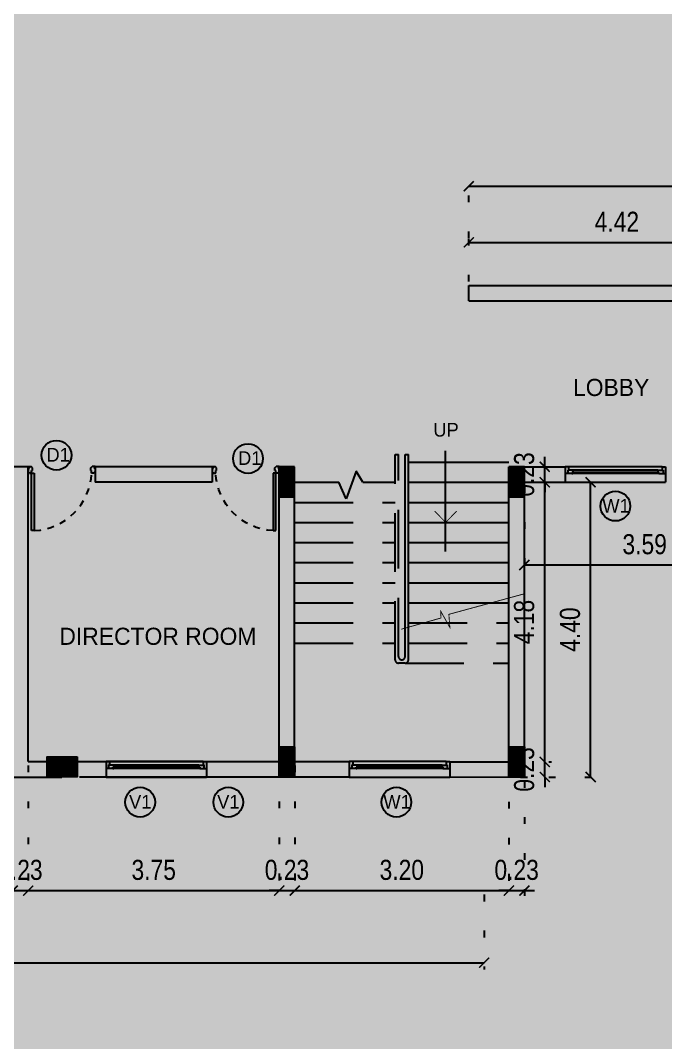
# Model space of a CAD drawing. Header units: metres. Extents: x 1422408 to 2267498, y 3894 to 80428.
# Drawn here: x 2267058.54 to 2267068.18, y 4144.9 to 4160.16 of the extents above; entities that cross this region are included whole.
import ezdxf

# ---------------------------------------------------------------- set-up
doc = ezdxf.new("R2010")
doc.units = ezdxf.units.M
doc.header["$LTSCALE"] = 3.5
doc.header["$MEASUREMENT"] = 0
doc.linetypes.add('DOT2', pattern=[0.125, 0, -0.125])
doc.linetypes.add('HIDDEN', pattern=[0.375, 0.25, -0.125])
doc.layers.get('0').update_dxf_attribs({"linetype": 'CONTINUOUS'})
doc.layers.get('DEFPOINTS').update_dxf_attribs({"linetype": 'CONTINUOUS'})
for name, color, linetype in [('COLUMN', 2, 'CONTINUOUS'), ('DOOR', 8, 'CONTINUOUS'), ('ED', 30, 'CONTINUOUS'), ('FURN', 35, 'CONTINUOUS'), ('STEPS', 233, 'CONTINUOUS'), ('TEXT', 4, 'CONTINUOUS'), ('WALL', 125, 'CONTINUOUS'), ('window', 252, 'CONTINUOUS')]:
    doc.layers.add(name, color=color, linetype=linetype)
doc.layers.add('P', color=250, linetype='CONTINUOUS', lineweight=100)
doc.styles.add('ID', font='GOTHIC.TTF', dxfattribs={"width": 0.85})
doc.styles.add('USA TEXT', font='GOTHIC.TTF')
doc.dimstyles.new('1-100-ED', dxfattribs={"dimtxt": 350, "dimasz": 100, "dimexe": 0.18, "dimexo": 0.0625, "dimgap": 25, "dimtad": 1, "dimdec": 0, "dimzin": 0, "dimdsep": 46, "dimtxsty": 'USA TEXT', "dimblk": 'ARCHTICK', "dimcen": 0.1, "dimclrd": 252, "dimclre": 9, "dimclrt": 3, "dimadec": 0, "dimazin": 0, "dimtfac": 1, "dimtdec": 0, "dimtofl": 0, "dimtmove": 2, "dimatfit": 3, "dimldrblk": 'ARCHTICK', "dimfxl": 0.18, "dimtolj": 1, "dimtzin": 0, "dimarcsym": 0})
doc.dimstyles.new('1-100-ID', dxfattribs={"dimtxt": 0.3, "dimasz": 0.15, "dimexe": 0.1, "dimexo": 0.06, "dimgap": 0.15, "dimtad": 1, "dimzin": 3, "dimdsep": 46, "dimtxsty": 'ID', "dimblk": 'ARCHTICK', "dimcen": 0, "dimclrd": 252, "dimclre": 252, "dimclrt": 3, "dimadec": 0, "dimazin": 0, "dimtfac": 1, "dimtix": 1, "dimtmove": 2, "dimatfit": 3, "dimldrblk": 'OPEN90', "dimfxl": 0, "dimtolj": 1, "dimtzin": 0, "dimarcsym": 0})

# ---------------------------------------------------------------- blocks, each defined once
blk = doc.blocks.new('1')
at = {"layer": 'COLUMN'}
h = blk.add_hatch(dxfattribs=at)
h.set_pattern_fill('ANSI31', color=8, scale=50, style=0)
h.paths.add_polyline_path([(1593152, -270597), (1592852, -270597), (1592852, -270147), (1593152, -270147)])
at = {"layer": 'COLUMN', "color": 4}
for p, q in [((1592967, -270147), (1592967, -270597)), ((1592852, -270482), (1593152, -270482))]:
    blk.add_line(p, q, dxfattribs=at)
at = {"layer": 'COLUMN'}
for points in [[(1593152, -270597), (1592852, -270597), (1592852, -270147), (1593152, -270147)], [(1592938, -270454), (1592995, -270454), (1592995, -270510), (1592938, -270510)]]:
    blk.add_lwpolyline(points, close=True, dxfattribs=at)
blk = doc.blocks.new('1000door.')
at = {"layer": 'DOOR'}
for p, q in [((0, 19), (0, 26)), ((0, 26), (45, 26)), ((0, 19), (19, 0)), ((0, 0), (19, 0)), ((0, 0), (0, -77)), ((64, 6), (45, 26)), ((64, -35), (64, 6)), ((936, 6), (955, 26)), ((936, -35), (936, 6)), ((1000, 26), (955, 26)), ((1000, 19), (981, 0)), ((1000, 0), (981, 0)), ((1000, 26), (1000, 19)), ((1000, 0), (1000, -77)), ((0, -77), (19, -58)), ((19, -77), (19, -58)), ((19, -77), (51, -77)), ((51, -77), (51, -35)), ((51, -35), (64, -35)), ((51, -77), (93, -77)), ((51, -933), (51, -77)), ((93, -77), (93, -933)), ((949, -35), (936, -35)), ((949, -77), (949, -35)), ((981, -77), (949, -77)), ((981, -77), (981, -58)), ((1000, -77), (981, -58)), ((1000, -77), (1000, -77)), ((93, -933), (51, -933))]:
    blk.add_line(p, q, dxfattribs=at)
at = {"layer": 'DOOR', "color": 250, "linetype": 'HIDDEN', "ltscale": 0.5}
blk.add_arc((49, -33), 901, 272.8044, 357.2379, dxfattribs=at)
blk = doc.blocks.new('WINDWO')
at = {"layer": 'WALL'}
for p, q in [((0, 230), (0, 0)), ((1500, 230), (1500, 0))]:
    blk.add_line(p, q, dxfattribs=at)
at = {"layer": 'window', "color": 252}
for p, q in [((51, 230), (0, 230)), ((38, 180), (38, 128)), ((51, 180), (38, 180)), ((38, 179), (38, 128)), ((115, 179), (38, 179)), ((1449, 230), (51, 230)), ((51, 230), (51, 180)), ((115, 179), (115, 147)), ((1385, 179), (1462, 179)), ((1385, 179), (1385, 147)), ((1449, 230), (1449, 180)), ((1449, 230), (1500, 230)), ((1449, 180), (1462, 180)), ((1462, 180), (1462, 128)), ((1462, 179), (1462, 128)), ((38, 128), (0, 128)), ((0, 0), (1500, 0)), ((102, 128), (38, 128)), ((102, 147), (102, 128)), ((102, 147), (115, 147)), ((102, 141), (102, 147)), ((102, 141), (102, 128)), ((115, 141), (102, 141)), ((102, 128), (115, 128)), ((115, 141), (115, 128)), ((1398, 147), (1385, 147)), ((1385, 141), (1398, 141)), ((1385, 141), (1385, 128)), ((1398, 128), (1385, 128)), ((1398, 147), (1398, 128)), ((1398, 141), (1398, 128)), ((1398, 128), (1462, 128)), ((1462, 128), (1500, 128))]:
    blk.add_line(p, q, dxfattribs=at)
at = {"layer": 'window', "color": 250}
for p, q in [((1385, 179), (115, 179)), ((1385, 128), (115, 128))]:
    blk.add_line(p, q, dxfattribs=at)
at = {"layer": 'window', "color": 4}
for p, q in [((1398, 147), (102, 147)), ((1398, 141), (102, 141)), ((1398, 141), (1398, 147))]:
    blk.add_line(p, q, dxfattribs=at)
blk = doc.blocks.new('_ArchTick')
at = {"color": 0, "linetype": 'ByBlock', "const_width": 0.15}
blk.add_lwpolyline([(-0.5, -0.5), (0.5, 0.5)], dxfattribs=at)
blk = doc.blocks.new('*D445')
at = {"layer": 'DEFPOINTS', "color": 0, "transparency": 16777216}
for p in [(2267058.426, 4149.098), (2267058.657, 4149.098), (2267058.657, 4147.172)]:
    blk.add_point(p, dxfattribs=at)
at = {"layer": 'ED', "color": 252, "linetype": 'DOT2', "lineweight": -2, "transparency": 16777216}
for p, q in [((2267058.426, 4149.038), (2267058.426, 4147.072)), ((2267058.657, 4149.038), (2267058.657, 4147.072))]:
    blk.add_line(p, q, dxfattribs=at)
at = {"layer": 'ED', "color": 252, "lineweight": -2, "transparency": 16777216}
for p, q in [((2267058.426, 4147.172), (2267058.276, 4147.172)), ((2267058.426, 4147.172), (2267058.657, 4147.172)), ((2267058.657, 4147.172), (2267058.807, 4147.172))]:
    blk.add_line(p, q, dxfattribs=at)
at = {"layer": 'ED', "color": 252, "lineweight": -2, "transparency": 16777216, "xscale": 0.15, "yscale": 0.15, "zscale": 0.15}
blk.add_blockref('_ArchTick', (2267058.426, 4147.172), dxfattribs=at)
at = {"layer": 'ED', "color": 252, "lineweight": -2, "transparency": 16777216, "xscale": 0.15, "yscale": 0.15, "zscale": 0.15, "rotation": 180}
blk.add_blockref('_ArchTick', (2267058.657, 4147.172), dxfattribs=at)
at = {"layer": 'ED', "color": 3, "transparency": 16777216, "insert": (2267058.541, 4147.48), "char_height": 0.3, "attachment_point": 5, "style": 'ID'}
blk.add_mtext('\\A1;0.23', dxfattribs=at)
blk = doc.blocks.new('_Open90')
at = {"color": 0, "linetype": 'ByBlock', "lineweight": -2}
for p, q in [((0, 0), (-1, 0)), ((-0.5, 0.5), (0, 0)), ((0, 0), (-0.5, -0.5))]:
    blk.add_line(p, q, dxfattribs=at)
blk = doc.blocks.new('*D446')
at = {"layer": 'DEFPOINTS', "color": 0, "transparency": 16777216}
for p in [(2267058.657, 4149.098), (2267062.407, 4149.098), (2267062.407, 4147.172)]:
    blk.add_point(p, dxfattribs=at)
at = {"layer": 'ED', "color": 252, "linetype": 'DOT2', "lineweight": -2, "transparency": 16777216}
for p, q in [((2267058.657, 4149.038), (2267058.657, 4147.072)), ((2267062.407, 4149.038), (2267062.407, 4147.072))]:
    blk.add_line(p, q, dxfattribs=at)
at = {"layer": 'ED', "color": 252, "lineweight": -2, "transparency": 16777216}
blk.add_line((2267058.657, 4147.172), (2267062.407, 4147.172), dxfattribs=at)
at = {"layer": 'ED', "color": 252, "lineweight": -2, "transparency": 16777216, "xscale": 0.15, "yscale": 0.15, "zscale": 0.15, "rotation": 180}
blk.add_blockref('_ArchTick', (2267058.657, 4147.172), dxfattribs=at)
at = {"layer": 'ED', "color": 252, "lineweight": -2, "transparency": 16777216, "xscale": 0.15, "yscale": 0.15, "zscale": 0.15}
blk.add_blockref('_ArchTick', (2267062.407, 4147.172), dxfattribs=at)
at = {"layer": 'ED', "color": 3, "transparency": 16777216, "insert": (2267060.532, 4147.48), "char_height": 0.3, "attachment_point": 5, "style": 'ID'}
blk.add_mtext('\\A1;3.75', dxfattribs=at)
blk = doc.blocks.new('*D447')
at = {"layer": 'DEFPOINTS', "color": 0, "transparency": 16777216}
for p in [(2267062.407, 4149.098), (2267062.637, 4149.098), (2267062.637, 4147.172)]:
    blk.add_point(p, dxfattribs=at)
at = {"layer": 'ED', "color": 252, "linetype": 'DOT2', "lineweight": -2, "transparency": 16777216}
for p, q in [((2267062.407, 4149.038), (2267062.407, 4147.072)), ((2267062.637, 4149.038), (2267062.637, 4147.072))]:
    blk.add_line(p, q, dxfattribs=at)
at = {"layer": 'ED', "color": 252, "lineweight": -2, "transparency": 16777216}
for p, q in [((2267062.407, 4147.172), (2267062.257, 4147.172)), ((2267062.407, 4147.172), (2267062.637, 4147.172)), ((2267062.637, 4147.172), (2267062.787, 4147.172))]:
    blk.add_line(p, q, dxfattribs=at)
at = {"layer": 'ED', "color": 252, "lineweight": -2, "transparency": 16777216, "xscale": 0.15, "yscale": 0.15, "zscale": 0.15}
blk.add_blockref('_ArchTick', (2267062.407, 4147.172), dxfattribs=at)
at = {"layer": 'ED', "color": 252, "lineweight": -2, "transparency": 16777216, "xscale": 0.15, "yscale": 0.15, "zscale": 0.15, "rotation": 180}
blk.add_blockref('_ArchTick', (2267062.637, 4147.172), dxfattribs=at)
at = {"layer": 'ED', "color": 3, "transparency": 16777216, "insert": (2267062.522, 4147.48), "char_height": 0.3, "attachment_point": 5, "style": 'ID'}
blk.add_mtext('\\A1;0.23', dxfattribs=at)
blk = doc.blocks.new('*D448')
at = {"layer": 'DEFPOINTS', "color": 0, "transparency": 16777216}
for p in [(2267062.637, 4149.098), (2267065.837, 4149.093), (2267065.837, 4147.172)]:
    blk.add_point(p, dxfattribs=at)
at = {"layer": 'ED', "color": 252, "linetype": 'DOT2', "lineweight": -2, "transparency": 16777216}
for p, q in [((2267062.637, 4149.038), (2267062.637, 4147.072)), ((2267065.837, 4149.033), (2267065.837, 4147.072))]:
    blk.add_line(p, q, dxfattribs=at)
at = {"layer": 'ED', "color": 252, "lineweight": -2, "transparency": 16777216}
blk.add_line((2267062.637, 4147.172), (2267065.837, 4147.172), dxfattribs=at)
at = {"layer": 'ED', "color": 252, "lineweight": -2, "transparency": 16777216, "xscale": 0.15, "yscale": 0.15, "zscale": 0.15, "rotation": 180}
blk.add_blockref('_ArchTick', (2267062.637, 4147.172), dxfattribs=at)
at = {"layer": 'ED', "color": 252, "lineweight": -2, "transparency": 16777216, "xscale": 0.15, "yscale": 0.15, "zscale": 0.15}
blk.add_blockref('_ArchTick', (2267065.837, 4147.172), dxfattribs=at)
at = {"layer": 'ED', "color": 3, "transparency": 16777216, "insert": (2267064.237, 4147.48), "char_height": 0.3, "attachment_point": 5, "style": 'ID'}
blk.add_mtext('\\A1;3.20', dxfattribs=at)
blk = doc.blocks.new('*D449')
at = {"layer": 'DEFPOINTS', "color": 0, "transparency": 16777216}
for p in [(2267065.837, 4149.093), (2267066.067, 4148.868), (2267066.067, 4147.172)]:
    blk.add_point(p, dxfattribs=at)
at = {"layer": 'ED', "color": 252, "linetype": 'DOT2', "lineweight": -2, "transparency": 16777216}
for p, q in [((2267065.837, 4149.033), (2267065.837, 4147.072)), ((2267066.067, 4148.808), (2267066.067, 4147.072))]:
    blk.add_line(p, q, dxfattribs=at)
at = {"layer": 'ED', "color": 252, "lineweight": -2, "transparency": 16777216}
for p, q in [((2267065.837, 4147.172), (2267065.687, 4147.172)), ((2267065.837, 4147.172), (2267066.067, 4147.172)), ((2267066.067, 4147.172), (2267066.217, 4147.172))]:
    blk.add_line(p, q, dxfattribs=at)
at = {"layer": 'ED', "color": 252, "lineweight": -2, "transparency": 16777216, "xscale": 0.15, "yscale": 0.15, "zscale": 0.15}
blk.add_blockref('_ArchTick', (2267065.837, 4147.172), dxfattribs=at)
at = {"layer": 'ED', "color": 252, "lineweight": -2, "transparency": 16777216, "xscale": 0.15, "yscale": 0.15, "zscale": 0.15, "rotation": 180}
blk.add_blockref('_ArchTick', (2267066.067, 4147.172), dxfattribs=at)
at = {"layer": 'ED', "color": 3, "transparency": 16777216, "insert": (2267065.952, 4147.48), "char_height": 0.3, "attachment_point": 5, "style": 'ID'}
blk.add_mtext('\\A1;0.23', dxfattribs=at)
blk = doc.blocks.new('*D450')
at = {"layer": 'DEFPOINTS', "color": 0, "transparency": 16777216}
for p in [(2267027.161, 4147.172), (2267065.467, 4147.172), (2267065.467, 4146.096)]:
    blk.add_point(p, dxfattribs=at)
at = {"layer": 'ED', "color": 252, "linetype": 'DOT2', "lineweight": -2, "transparency": 16777216}
for p, q in [((2267027.161, 4147.112), (2267027.161, 4145.996)), ((2267065.467, 4147.112), (2267065.467, 4145.996))]:
    blk.add_line(p, q, dxfattribs=at)
at = {"layer": 'ED', "color": 252, "lineweight": -2, "transparency": 16777216}
blk.add_line((2267027.161, 4146.096), (2267065.467, 4146.096), dxfattribs=at)
at = {"layer": 'ED', "color": 252, "lineweight": -2, "transparency": 16777216, "xscale": 0.15, "yscale": 0.15, "zscale": 0.15, "rotation": 180}
blk.add_blockref('_ArchTick', (2267027.161, 4146.096), dxfattribs=at)
at = {"layer": 'ED', "color": 252, "lineweight": -2, "transparency": 16777216, "xscale": 0.15, "yscale": 0.15, "zscale": 0.15}
blk.add_blockref('_ArchTick', (2267065.467, 4146.096), dxfattribs=at)
at = {"layer": 'ED', "color": 3, "transparency": 16777216, "insert": (2267046.314, 4146.403), "char_height": 0.3, "attachment_point": 5, "style": 'ID'}
blk.add_mtext('\\A1;38.31', dxfattribs=at)
blk = doc.blocks.new('*D451')
at = {"layer": 'DEFPOINTS', "color": 0, "transparency": 16777216}
for p in [(2267065.837, 4149.093), (2267066.372, 4149.093), (2267065.952, 4148.868)]:
    blk.add_point(p, dxfattribs=at)
at = {"layer": 'ED', "color": 252, "lineweight": -2, "transparency": 16777216}
for p, q in [((2267066.372, 4149.093), (2267066.372, 4149.243)), ((2267066.372, 4148.868), (2267066.372, 4149.093)), ((2267066.372, 4148.868), (2267066.372, 4148.718))]:
    blk.add_line(p, q, dxfattribs=at)
at = {"layer": 'ED', "color": 252, "linetype": 'DOT2', "lineweight": -2, "transparency": 16777216}
for p, q in [((2267065.897, 4149.093), (2267066.472, 4149.093)), ((2267066.012, 4148.868), (2267066.472, 4148.868))]:
    blk.add_line(p, q, dxfattribs=at)
at = {"layer": 'ED', "color": 252, "lineweight": -2, "transparency": 16777216, "xscale": 0.15, "yscale": 0.15, "zscale": 0.15}
for p, rotation in [((2267066.372, 4149.093), 270), ((2267066.372, 4148.868), 90)]:
    blk.add_blockref('_ArchTick', p, dxfattribs=dict(at, rotation=rotation))
at = {"layer": 'ED', "color": 3, "transparency": 16777216, "insert": (2267066.065, 4148.981), "char_height": 0.3, "attachment_point": 5, "rotation": 90, "style": 'ID'}
blk.add_mtext('\\A1;0.23', dxfattribs=at)
blk = doc.blocks.new('*D452')
at = {"layer": 'DEFPOINTS', "color": 0, "transparency": 16777216}
for p in [(2267066.067, 4153.268), (2267066.372, 4153.268), (2267065.837, 4149.093)]:
    blk.add_point(p, dxfattribs=at)
at = {"layer": 'ED', "color": 252, "linetype": 'DOT2', "lineweight": -2, "transparency": 16777216}
for p, q in [((2267066.127, 4153.268), (2267066.472, 4153.268)), ((2267065.897, 4149.093), (2267066.472, 4149.093))]:
    blk.add_line(p, q, dxfattribs=at)
at = {"layer": 'ED', "color": 252, "lineweight": -2, "transparency": 16777216}
blk.add_line((2267066.372, 4149.093), (2267066.372, 4153.268), dxfattribs=at)
at = {"layer": 'ED', "color": 252, "lineweight": -2, "transparency": 16777216, "xscale": 0.15, "yscale": 0.15, "zscale": 0.15}
for p, rotation in [((2267066.372, 4153.268), 90), ((2267066.372, 4149.093), 270)]:
    blk.add_blockref('_ArchTick', p, dxfattribs=dict(at, rotation=rotation))
at = {"layer": 'ED', "color": 3, "transparency": 16777216, "insert": (2267066.065, 4151.181), "char_height": 0.3, "attachment_point": 5, "rotation": 90, "style": 'ID'}
blk.add_mtext('\\A1;4.18', dxfattribs=at)
blk = doc.blocks.new('*D453')
at = {"layer": 'DEFPOINTS', "color": 0, "transparency": 16777216}
for p in [(2267066.067, 4153.498), (2267066.372, 4153.498), (2267066.067, 4153.268)]:
    blk.add_point(p, dxfattribs=at)
at = {"layer": 'ED', "color": 252, "lineweight": -2, "transparency": 16777216}
for p, q in [((2267066.372, 4153.498), (2267066.372, 4153.648)), ((2267066.372, 4153.268), (2267066.372, 4153.498)), ((2267066.372, 4153.268), (2267066.372, 4153.118))]:
    blk.add_line(p, q, dxfattribs=at)
at = {"layer": 'ED', "color": 252, "linetype": 'DOT2', "lineweight": -2, "transparency": 16777216}
for p, q in [((2267066.127, 4153.498), (2267066.472, 4153.498)), ((2267066.127, 4153.268), (2267066.472, 4153.268))]:
    blk.add_line(p, q, dxfattribs=at)
at = {"layer": 'ED', "color": 252, "lineweight": -2, "transparency": 16777216, "xscale": 0.15, "yscale": 0.15, "zscale": 0.15}
for p, rotation in [((2267066.372, 4153.498), 270), ((2267066.372, 4153.268), 90)]:
    blk.add_blockref('_ArchTick', p, dxfattribs=dict(at, rotation=rotation))
at = {"layer": 'ED', "color": 3, "transparency": 16777216, "insert": (2267066.065, 4153.383), "char_height": 0.3, "attachment_point": 5, "rotation": 90, "style": 'ID'}
blk.add_mtext('\\A1;0.23', dxfattribs=at)
blk = doc.blocks.new('*D454')
at = {"layer": 'DEFPOINTS', "color": 0, "transparency": 16777216}
for p in [(2267066.372, 4153.268), (2267067.057, 4153.268), (2267066.372, 4148.868)]:
    blk.add_point(p, dxfattribs=at)
at = {"layer": 'ED', "color": 252, "linetype": 'DOT2', "lineweight": -2, "transparency": 16777216}
for p, q in [((2267066.432, 4153.268), (2267067.157, 4153.268)), ((2267066.432, 4148.868), (2267067.157, 4148.868))]:
    blk.add_line(p, q, dxfattribs=at)
at = {"layer": 'ED', "color": 252, "lineweight": -2, "transparency": 16777216}
blk.add_line((2267067.057, 4148.868), (2267067.057, 4153.268), dxfattribs=at)
at = {"layer": 'ED', "color": 252, "lineweight": -2, "transparency": 16777216, "xscale": 0.15, "yscale": 0.15, "zscale": 0.15}
for p, rotation in [((2267067.057, 4153.268), 90), ((2267067.057, 4148.868), 270)]:
    blk.add_blockref('_ArchTick', p, dxfattribs=dict(at, rotation=rotation))
at = {"layer": 'ED', "color": 3, "transparency": 16777216, "insert": (2267066.75, 4151.068), "char_height": 0.3, "attachment_point": 5, "rotation": 90, "style": 'ID'}
blk.add_mtext('\\A1;4.40', dxfattribs=at)
blk = doc.blocks.new('*D455')
at = {"layer": 'DEFPOINTS', "color": 0, "transparency": 16777216}
for p in [(2267069.661, 4153.498), (2267066.067, 4153.268), (2267069.661, 4152.033)]:
    blk.add_point(p, dxfattribs=at)
at = {"layer": 'ED', "color": 252, "linetype": 'DOT2', "lineweight": -2, "transparency": 16777216}
for p, q in [((2267069.661, 4153.438), (2267069.661, 4151.933)), ((2267066.067, 4153.208), (2267066.067, 4151.933))]:
    blk.add_line(p, q, dxfattribs=at)
at = {"layer": 'ED', "color": 252, "lineweight": -2, "transparency": 16777216}
blk.add_line((2267066.067, 4152.033), (2267069.661, 4152.033), dxfattribs=at)
at = {"layer": 'ED', "color": 252, "lineweight": -2, "transparency": 16777216, "xscale": 0.15, "yscale": 0.15, "zscale": 0.15, "rotation": 180}
blk.add_blockref('_ArchTick', (2267066.067, 4152.033), dxfattribs=at)
at = {"layer": 'ED', "color": 252, "lineweight": -2, "transparency": 16777216, "xscale": 0.15, "yscale": 0.15, "zscale": 0.15}
blk.add_blockref('_ArchTick', (2267069.661, 4152.033), dxfattribs=at)
at = {"layer": 'ED', "color": 3, "transparency": 16777216, "insert": (2267067.864, 4152.341), "char_height": 0.3, "attachment_point": 5, "style": 'ID'}
blk.add_mtext('\\A1;3.59', dxfattribs=at)
blk = doc.blocks.new('*D538')
at = {"layer": 'DEFPOINTS', "color": 0, "transparency": 16777216}
for p in [(2267069.661, 4156.849), (2267065.237, 4156.205), (2267069.661, 4155.968)]:
    blk.add_point(p, dxfattribs=at)
at = {"layer": 'ED', "color": 252, "linetype": 'DOT2', "lineweight": -2, "transparency": 16777216}
for p, q in [((2267065.237, 4156.265), (2267065.237, 4156.949)), ((2267069.661, 4156.028), (2267069.661, 4156.949))]:
    blk.add_line(p, q, dxfattribs=at)
at = {"layer": 'ED', "color": 252, "lineweight": -2, "transparency": 16777216}
blk.add_line((2267065.237, 4156.849), (2267069.661, 4156.849), dxfattribs=at)
at = {"layer": 'ED', "color": 252, "lineweight": -2, "transparency": 16777216, "xscale": 0.15, "yscale": 0.15, "zscale": 0.15, "rotation": 180}
blk.add_blockref('_ArchTick', (2267065.237, 4156.849), dxfattribs=at)
at = {"layer": 'ED', "color": 252, "lineweight": -2, "transparency": 16777216, "xscale": 0.15, "yscale": 0.15, "zscale": 0.15}
blk.add_blockref('_ArchTick', (2267069.661, 4156.849), dxfattribs=at)
at = {"layer": 'ED', "color": 3, "transparency": 16777216, "insert": (2267067.449, 4157.156), "char_height": 0.3, "attachment_point": 5, "style": 'ID'}
blk.add_mtext('\\A1;4.42', dxfattribs=at)
blk = doc.blocks.new('*D541')
at = {"layer": 'DEFPOINTS', "color": 0, "transparency": 16777216}
for p in [(2267072.691, 4157.687), (2267065.237, 4156.849), (2267072.691, 4156.849)]:
    blk.add_point(p, dxfattribs=at)
at = {"layer": 'ED', "color": 252, "linetype": 'DOT2', "lineweight": -2, "transparency": 16777216}
for p, q in [((2267065.237, 4156.909), (2267065.237, 4157.787)), ((2267072.691, 4156.909), (2267072.691, 4157.787))]:
    blk.add_line(p, q, dxfattribs=at)
at = {"layer": 'ED', "color": 252, "lineweight": -2, "transparency": 16777216}
blk.add_line((2267065.237, 4157.687), (2267072.691, 4157.687), dxfattribs=at)
at = {"layer": 'ED', "color": 252, "lineweight": -2, "transparency": 16777216, "xscale": 0.15, "yscale": 0.15, "zscale": 0.15, "rotation": 180}
blk.add_blockref('_ArchTick', (2267065.237, 4157.687), dxfattribs=at)
at = {"layer": 'ED', "color": 252, "lineweight": -2, "transparency": 16777216, "xscale": 0.15, "yscale": 0.15, "zscale": 0.15}
blk.add_blockref('_ArchTick', (2267072.691, 4157.687), dxfattribs=at)
at = {"layer": 'ED', "color": 3, "transparency": 16777216, "insert": (2267068.964, 4157.995), "char_height": 0.3, "attachment_point": 5, "style": 'ID'}
blk.add_mtext('\\A1;7.45', dxfattribs=at)

msp = doc.modelspace()

# ---------------------------------------------------------------- hatches: boundary and pattern name
at = {"layer": 'COLUMN'}
h = msp.add_hatch(dxfattribs=at)
h.set_pattern_fill('ANSI31', color=8, scale=1.277778, style=0)
h.set_pattern_definition([(315, (2265469.55489, 3882.900856), (-0.00441941739, -0.00441941739), [])])
h.paths.add_polyline_path([(2267062.63657, 4153.49802), (2267062.63657, 4153.04802), (2267062.40657, 4153.04802), (2267062.40657, 4153.49802)])
h = msp.add_hatch(dxfattribs=at)
h.set_pattern_fill('ANSI31', color=8, scale=1.277778, style=0)
h.set_pattern_definition([(315, (2265472.985266, 3882.900856), (-0.00441941739, -0.00441941739), [])])
h.paths.add_polyline_path([(2267066.06694, 4153.49802), (2267066.06694, 4153.04802), (2267065.83694, 4153.04802), (2267065.83694, 4153.49802)])
h = msp.add_hatch(dxfattribs=at)
h.set_pattern_fill('ANSI31', color=8, scale=1.277778, style=0)
h.set_pattern_definition([(45, (2265469.55489, 4419.465171), (-0.00441941739, 0.00441941739), [])])
h.paths.add_polyline_path([(2267062.63657, 4148.86801), (2267062.63657, 4149.31801), (2267062.40657, 4149.31801), (2267062.40657, 4148.86801)])
h = msp.add_hatch(dxfattribs=at)
h.set_pattern_fill('ANSI31', color=8, scale=1.277778, style=0)
h.set_pattern_definition([(45, (2265472.985266, 4419.465171), (-0.00441941739, 0.00441941739), [])])
h.paths.add_polyline_path([(2267066.06694, 4148.86801), (2267066.06694, 4149.31801), (2267065.83694, 4149.31801), (2267065.83694, 4148.86801)])

# ---------------------------------------------------------------- linework, layer by layer
for p, q in [((2267062.40657, 4153.49802), (2267062.40657, 4153.04802)), ((2267062.63657, 4153.49802), (2267062.40657, 4153.49802)), ((2267062.49339, 4153.41052), (2267062.49339, 4153.35464)), ((2267062.54974, 4153.41052), (2267062.49339, 4153.41052)), ((2267062.54974, 4153.35464), (2267062.54974, 4153.41052)), ((2267062.63657, 4153.04802), (2267062.63657, 4153.49802)), ((2267065.83694, 4153.49802), (2267065.83694, 4153.04802)), ((2267066.06694, 4153.49802), (2267065.83694, 4153.49802)), ((2267065.92377, 4153.41052), (2267065.92377, 4153.35464)), ((2267065.98012, 4153.41052), (2267065.92377, 4153.41052)), ((2267065.98012, 4153.35464), (2267065.98012, 4153.41052)), ((2267066.06694, 4153.04802), (2267066.06694, 4153.49802)), ((2267062.49339, 4153.35464), (2267062.54974, 4153.35464)), ((2267065.92377, 4153.35464), (2267065.98012, 4153.35464)), ((2267062.40657, 4153.04802), (2267062.63657, 4153.04802)), ((2267065.83694, 4153.04802), (2267066.06694, 4153.04802)), ((2267062.40657, 4149.31801), (2267062.63657, 4149.31801)), ((2267062.40657, 4148.86801), (2267062.40657, 4149.31801)), ((2267062.63657, 4149.31801), (2267062.63657, 4148.86801)), ((2267065.83694, 4149.31801), (2267066.06694, 4149.31801)), ((2267065.83694, 4148.86801), (2267065.83694, 4149.31801)), ((2267066.06694, 4149.31801), (2267066.06694, 4148.86801)), ((2267062.49339, 4148.95551), (2267062.49339, 4149.01138)), ((2267062.49339, 4149.01138), (2267062.54974, 4149.01138)), ((2267062.54974, 4149.01138), (2267062.54974, 4148.95551)), ((2267065.92377, 4148.95551), (2267065.92377, 4149.01138)), ((2267065.92377, 4149.01138), (2267065.98012, 4149.01138)), ((2267065.98012, 4149.01138), (2267065.98012, 4148.95551)), ((2267062.63657, 4148.86801), (2267062.40657, 4148.86801)), ((2267062.54974, 4148.95551), (2267062.49339, 4148.95551)), ((2267066.06694, 4148.86801), (2267065.83694, 4148.86801)), ((2267065.98012, 4148.95551), (2267065.92377, 4148.95551))]:
    msp.add_line(p, q, dxfattribs=at)
at = {"layer": 'COLUMN', "color": 4}
for p, q in [((2267062.40657, 4153.38302), (2267062.63657, 4153.38302)), ((2267062.52157, 4153.04801), (2267062.52157, 4153.49802)), ((2267065.83694, 4153.38302), (2267066.06694, 4153.38302)), ((2267065.95194, 4153.04801), (2267065.95194, 4153.49802)), ((2267062.52157, 4149.31802), (2267062.52157, 4148.86801)), ((2267065.95194, 4149.31802), (2267065.95194, 4148.86801)), ((2267062.40657, 4148.98301), (2267062.63657, 4148.98301)), ((2267065.83694, 4148.98301), (2267066.06694, 4148.98301))]:
    msp.add_line(p, q, dxfattribs=at)
at = {"layer": 'ED', "const_width": 0.01278}
for points in [[(2267064.89198, 4152.66802), (2267064.72726, 4152.83744)], [(2267064.89198, 4152.66802), (2267065.05669, 4152.83744)], [(2267064.23071, 4151.07448), (2267064.8215, 4151.24136), (2267064.82046, 4151.33953), (2267064.95499, 4151.09909), (2267064.9396, 4151.29616), (2267066.06694, 4151.60271)]]:
    msp.add_lwpolyline(points, dxfattribs=at)
at = {"layer": 'FURN'}
for p, q in [((2267064.28657, 4153.68302), (2267064.33657, 4153.68302)), ((2267064.28657, 4151.16802), (2267064.28657, 4153.68302)), ((2267064.33657, 4151.16802), (2267064.33657, 4153.68302))]:
    msp.add_line(p, q, dxfattribs=at)
at = {"layer": 'STEPS', "linetype": 'HIDDEN'}
for p, q in [((2267064.13657, 4153.68302), (2267064.18657, 4153.68302)), ((2267064.13657, 4150.61802), (2267064.13657, 4153.68302)), ((2267064.18657, 4150.66802), (2267064.18657, 4153.68302)), ((2267062.63657, 4153.49802), (2267062.63657, 4153.49802)), ((2267063.55719, 4153.43305), (2267063.40564, 4153.01946)), ((2267063.65655, 4153.26802), (2267063.55719, 4153.43305)), ((2267062.63657, 4153.26802), (2267063.2975, 4153.26802)), ((2267063.40564, 4153.01946), (2267063.2975, 4153.26802)), ((2267063.65655, 4153.26802), (2267064.13657, 4153.26802)), ((2267062.63657, 4152.96802), (2267064.13657, 4152.96802)), ((2267062.63657, 4152.66802), (2267064.13657, 4152.66802)), ((2267062.63657, 4152.36802), (2267064.13657, 4152.36802)), ((2267062.63657, 4152.06802), (2267064.13657, 4152.06802)), ((2267062.63657, 4151.76802), (2267064.13657, 4151.76802)), ((2267062.63657, 4151.46802), (2267064.13657, 4151.46802)), ((2267062.63657, 4151.16802), (2267064.13657, 4151.16802)), ((2267064.28657, 4150.66802), (2267064.28657, 4151.16802)), ((2267064.33657, 4150.61802), (2267064.33657, 4151.16802)), ((2267064.33657, 4151.16802), (2267065.83657, 4151.16802)), ((2267062.63657, 4150.86802), (2267064.13657, 4150.86802)), ((2267064.33657, 4150.86802), (2267065.83657, 4150.86802)), ((2267064.28657, 4150.56802), (2267064.18657, 4150.56802)), ((2267064.23657, 4150.61802), (2267064.23657, 4150.61802)), ((2267064.28657, 4150.56802), (2267065.83657, 4150.56802))]:
    msp.add_line(p, q, dxfattribs=at)
at = {"layer": 'STEPS'}
for p, q in [((2267064.33657, 4153.56802), (2267065.83495, 4153.56802)), ((2267064.33657, 4153.26802), (2267065.83657, 4153.26802)), ((2267064.33657, 4152.96802), (2267065.83657, 4152.96802)), ((2267064.33657, 4152.66802), (2267065.83657, 4152.66802)), ((2267064.33657, 4152.36802), (2267065.83657, 4152.36802)), ((2267064.33657, 4152.06802), (2267065.83657, 4152.06802)), ((2267064.33657, 4151.76802), (2267065.83657, 4151.76802)), ((2267064.33657, 4151.46802), (2267065.83657, 4151.46802))]:
    msp.add_line(p, q, dxfattribs=at)
at = {"layer": 'STEPS', "linetype": 'HIDDEN'}
for centre, start, end in [((2267064.23657, 4150.66802), 180, 270), ((2267064.23657, 4150.66802), 270, 0), ((2267064.18657, 4150.61802), 180, 270), ((2267064.28657, 4150.61802), 270, 0)]:
    msp.add_arc(centre, 0.05, start, end, dxfattribs=at)
at = {"layer": 'TEXT'}
for centre in [(2267059.07942, 4153.67071), (2267061.94001, 4153.62101), (2267067.42619, 4152.91211), (2267060.32894, 4148.49285), (2267061.6453, 4148.49285), (2267064.15619, 4148.49285)]:
    msp.add_circle(centre, 0.22231, dxfattribs=at)
at = {"layer": 'WALL'}
for p, q in [((2267065.23694, 4156.20528), (2267072.69102, 4156.20528)), ((2267065.23694, 4155.97528), (2267065.23694, 4156.20528)), ((2267065.23694, 4155.97528), (2267069.66102, 4155.97528)), ((2267058.65574, 4153.49802), (2267058.42647, 4153.49802)), ((2267058.65651, 4149.09829), (2267058.65574, 4153.49802)), ((2267061.40679, 4153.49802), (2267059.65551, 4153.49802)), ((2267059.65551, 4153.49802), (2267059.65551, 4153.26802)), ((2267061.40679, 4153.49802), (2267061.40679, 4153.26802)), ((2267062.63657, 4153.49802), (2267062.40657, 4153.49802)), ((2267062.40657, 4149.09811), (2267062.40657, 4153.49802)), ((2267062.63657, 4149.09827), (2267062.63657, 4153.49802)), ((2267065.83694, 4153.49802), (2267066.67602, 4153.49802)), ((2267065.83694, 4149.09303), (2267065.83694, 4153.49802)), ((2267061.40679, 4153.26802), (2267059.65551, 4153.26802)), ((2267066.06694, 4153.26802), (2267066.67602, 4153.26802)), ((2267066.06694, 4148.86801), (2267066.06694, 4153.26802)), ((2267058.65651, 4149.09829), (2267062.40657, 4149.09811)), ((2267062.63657, 4149.09827), (2267063.45283, 4149.09723)), ((2267064.95283, 4149.0942), (2267065.83694, 4149.09303)), ((2267053.53494, 4148.86808), (2267059.16102, 4148.86802)), ((2267059.42602, 4148.86829), (2267063.45283, 4148.86812)), ((2267064.95283, 4148.86805), (2267066.06694, 4148.86801))]:
    msp.add_line(p, q, dxfattribs=at)

# ---------------------------------------------------------------- block references
at = {"layer": 'COLUMN', "color": 8, "xscale": 0.0009999999989101, "yscale": 0.0009999999989101, "zscale": 0.0009999999989101, "rotation": 90}
msp.add_blockref('1', (2266788.79385, 2556.01619), dxfattribs=at)
at = {"layer": 'ED', "linetype": 'Continuous'}
for p, xscale, yscale, zscale in [((2267058.65574, 4153.47885), 0.0010000000018851, 0.0010000000018851, 0.0010000000018851), ((2267062.40657, 4153.47885), -0.0010000000018851, 0.0009999999989101, 0.000999999999919)]:
    msp.add_blockref('1000door.', p, dxfattribs=dict(at, xscale=xscale, yscale=yscale, zscale=zscale))
at = {"layer": 'P', "color": 1, "xscale": 0.0010000000018851, "yscale": 0.0010000000018851, "zscale": 0.0010000000018851}
for p in [(2267066.67602, 4153.26802), (2267059.82058, 4148.86802), (2267063.45283, 4148.86789)]:
    msp.add_blockref('WINDWO', p, dxfattribs=at)

# ---------------------------------------------------------------- texts
at = {"layer": 'TEXT', "color": 0, "style": 'USA TEXT'}
for s, height, p in [('LOBBY', 0.255556, (2267066.79388, 4154.55536)), ('DIRECTOR ROOM', 0.2555556, (2267059.12301, 4150.84087))]:
    msp.add_text(s, height=height, dxfattribs=at).set_placement(p)
at = {"layer": 'TEXT', "style": 'USA TEXT'}
for s, p in [('UP', (2267064.70786, 4153.94907)), ('D1', (2267058.93025, 4153.57579)), ('D1', (2267061.79085, 4153.52608)), ('W1', (2267067.2314, 4152.81483)), ('V1', (2267060.16335, 4148.39557)), ('V1', (2267061.47972, 4148.39557)), ('W1', (2267063.9614, 4148.39557))]:
    msp.add_text(s, height=0.204444, dxfattribs=at).set_placement(p)

# ---------------------------------------------------------------- dimensions: what is measured, and where the dimension line sits
at = {"layer": 'ED'}
for base, p1, p2, picture, middle in [((2267072.69102, 4157.68748), (2267065.23694, 4156.84936), (2267072.69102, 4156.84936), '*D541', (2267068.96398, 4157.99503)), ((2267069.66102, 4156.84936), (2267065.23694, 4156.20528), (2267069.66102, 4155.96829), '*D538', (2267067.44898, 4157.15599)), ((2267069.66102, 4152.03339), (2267066.06694, 4153.26802), (2267069.66102, 4153.49802), '*D455', (2267067.86398, 4152.34094)), ((2267058.65651, 4147.1725), (2267058.42647, 4149.09829), (2267058.65651, 4149.09833), '*D445', (2267058.54149, 4147.48004)), ((2267062.40657, 4147.1725), (2267058.65651, 4149.09833), (2267062.40657, 4149.09811), '*D446', (2267060.53154, 4147.48004)), ((2267062.63657, 4147.1725), (2267062.40657, 4149.09811), (2267062.63657, 4149.09811), '*D447', (2267062.52157, 4147.48004)), ((2267065.83694, 4147.1725), (2267062.63657, 4149.09827), (2267065.83694, 4149.09303), '*D448', (2267064.23676, 4147.48004)), ((2267066.06694, 4147.1725), (2267065.83694, 4149.09303), (2267066.06694, 4148.86801), '*D449', (2267065.95194, 4147.48004)), ((2267065.46694, 4146.09582), (2267027.16102, 4147.1725), (2267065.46694, 4147.1725), '*D450', (2267046.31398, 4146.40336))]:
    dim = msp.add_linear_dim(base=base, p1=p1, p2=p2, dimstyle='1-100-ID', dxfattribs=at)
    dim.commit()
    dim.dimension.update_dxf_attribs({"geometry": picture, "text_midpoint": middle})
for base, p1, p2, picture, middle in [((2267066.37229, 4153.49802), (2267066.06694, 4153.26802), (2267066.06694, 4153.49802), '*D453', (2267066.06475, 4153.38302)), ((2267066.37229, 4153.26802), (2267065.83694, 4149.09301), (2267066.06694, 4153.26802), '*D452', (2267066.06475, 4151.18051)), ((2267067.05738, 4153.26802), (2267066.37229, 4148.86801), (2267066.37229, 4153.26802), '*D454', (2267066.74983, 4151.06801)), ((2267066.3722940939, 4149.0930069002), (2267065.9519438189, 4148.8680068999), (2267065.8369438192, 4149.0930069002), '*D451', (2267066.0647482062, 4148.9805068994))]:
    dim = msp.add_linear_dim(base=base, p1=p1, p2=p2, angle=90, dimstyle='1-100-ID', dxfattribs=at)
    dim.commit()
    dim.dimension.update_dxf_attribs({"geometry": picture, "text_midpoint": middle})

# ---------------------------------------------------------------- leaders
at = {"layer": 'WALL'}
for points in [[(2267064.89198, 4152.23629), (2267064.89198, 4153.73629)], [(2267216.99082, 4172.15213), (2267213.3186, 4172.15213)], [(2267216.99082, 4163.47602), (2267213.3186, 4163.47602)], [(2267231.04637, 4163.47602), (2267227.37415, 4163.47602)], [(2267216.99082, 4154.66973), (2267213.3186, 4154.66973)], [(2267231.04637, 4154.66973), (2267227.37415, 4154.66973)]]:
    msp.add_leader(points, dimstyle='1-100-ED', override={"dimtxt": 300, "dimasz": 300, "dimgap": 50, "dimtad": 0, "dimpost": ' mm'}, dxfattribs=at)

doc.saveas('drawing.dxf')
